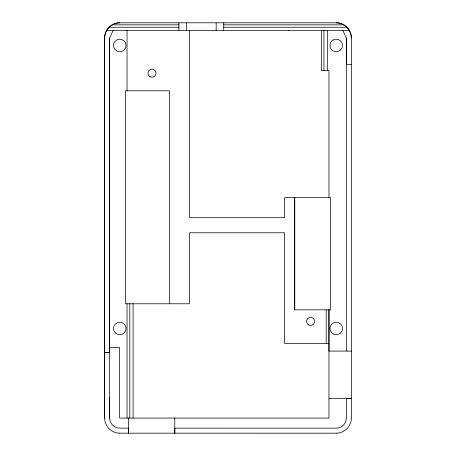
<?xml version="1.0" encoding="UTF-8"?>
<svg xmlns="http://www.w3.org/2000/svg" width="456" height="456" viewBox="0 0 456 456"><rect width="100%" height="100%" fill="white"/><g stroke="black" fill="none" stroke-linecap="round" stroke-linejoin="round"><path stroke-width="0.68" d="M113.179 30.358L109.668 37.911L109.662 352.625L104.629 352.625L104.629 37.911C104.578 29.822 111.652 22.754 119.734 22.806L336.26 22.806C344.343 22.754 351.416 29.822 351.365 37.911L351.371 418.095A15.105 15.105 0 0 1 336.266 433.2M119.734 433.177A15.105 15.105 0 0 1 104.629 418.072L104.641 352.613L109.674 352.619M128.472 418.084L128.455 433.194L128.472 428.144L119.734 428.144A10.072 10.072 0 0 1 109.662 418.072L109.668 397.438M174.785 418.084L174.785 433.194L174.785 428.155L336.266 428.167A10.072 10.072 0 0 0 346.338 418.095L346.338 398.447L351.371 398.441M294.718 309.823L294.718 197.534L294.718 309.823L330.469 309.823L330.469 197.534L284.647 197.534L284.647 217.677L189.479 217.677L189.479 30.358M328.958 197.534L328.958 70.64L321.406 70.64L321.406 30.347M346.332 351.103L346.332 37.911L342.821 30.358M112.182 24.829L178.912 24.829M223.731 24.829L343.813 24.829M109.052 27.229L178.912 27.229M223.731 27.229L346.942 27.229M288.329 30.358L288.927 30.358M106.653 30.358L349.342 30.358M351.365 64.598L346.332 64.598L346.332 37.911M328.958 343.55L284.647 343.55L284.647 232.782L189.479 232.782L189.479 303.781L125.525 303.781L125.525 90.784L169.336 90.784L169.336 303.781M109.662 347.58L119.609 347.569L119.609 418.084L328.958 418.084L328.958 309.823L328.958 351.103L351.365 351.103M328.958 398.436L351.365 398.436M119.734 433.177L336.26 433.194M327.448 30.358L327.448 70.64M326.188 309.823L326.188 343.55M323.925 30.347L323.925 70.64M223.731 22.806L223.731 30.358M216.172 22.806L216.172 30.358M186.464 22.806L186.464 30.358M178.912 22.806L178.912 30.358M133.078 303.781L133.078 418.084M129.806 303.781L129.806 418.084M127.036 30.358L127.036 90.784M127.036 303.781L127.036 418.084M109.668 37.911L109.662 418.066M104.629 418.072L104.629 37.911A15.105 15.105 0 0 1 119.734 22.806M336.26 22.806A15.105 15.105 0 0 1 351.365 37.911M333.114 40.014L331.808 41.011A6.293 6.293 0 0 0 331.808 49.915L333.114 50.912A6.293 6.293 0 0 0 342.553 45.463A6.293 6.293 0 0 0 333.114 40.014M149.95 76.648A4.03 4.03 0 0 0 155.992 73.159A4.03 4.03 0 0 0 149.95 69.671A4.03 4.03 0 0 0 149.95 76.648M308.564 324.894A4.03 4.03 0 0 0 314.606 321.406A4.03 4.03 0 0 0 308.564 317.917A4.03 4.03 0 0 0 308.564 324.894M116.588 50.912A6.293 6.293 0 0 0 126.033 45.463A6.293 6.293 0 0 0 116.588 40.014A6.293 6.293 0 0 0 116.588 50.912M115.288 332.903A6.293 6.293 0 0 0 125.816 330.081A6.293 6.293 0 0 0 118.11 322.375A6.293 6.293 0 0 0 115.288 332.903M333.114 333.906A6.293 6.293 0 0 0 342.553 328.457A6.293 6.293 0 0 0 333.114 323.002A6.293 6.293 0 0 0 333.114 333.906"/></g></svg>
